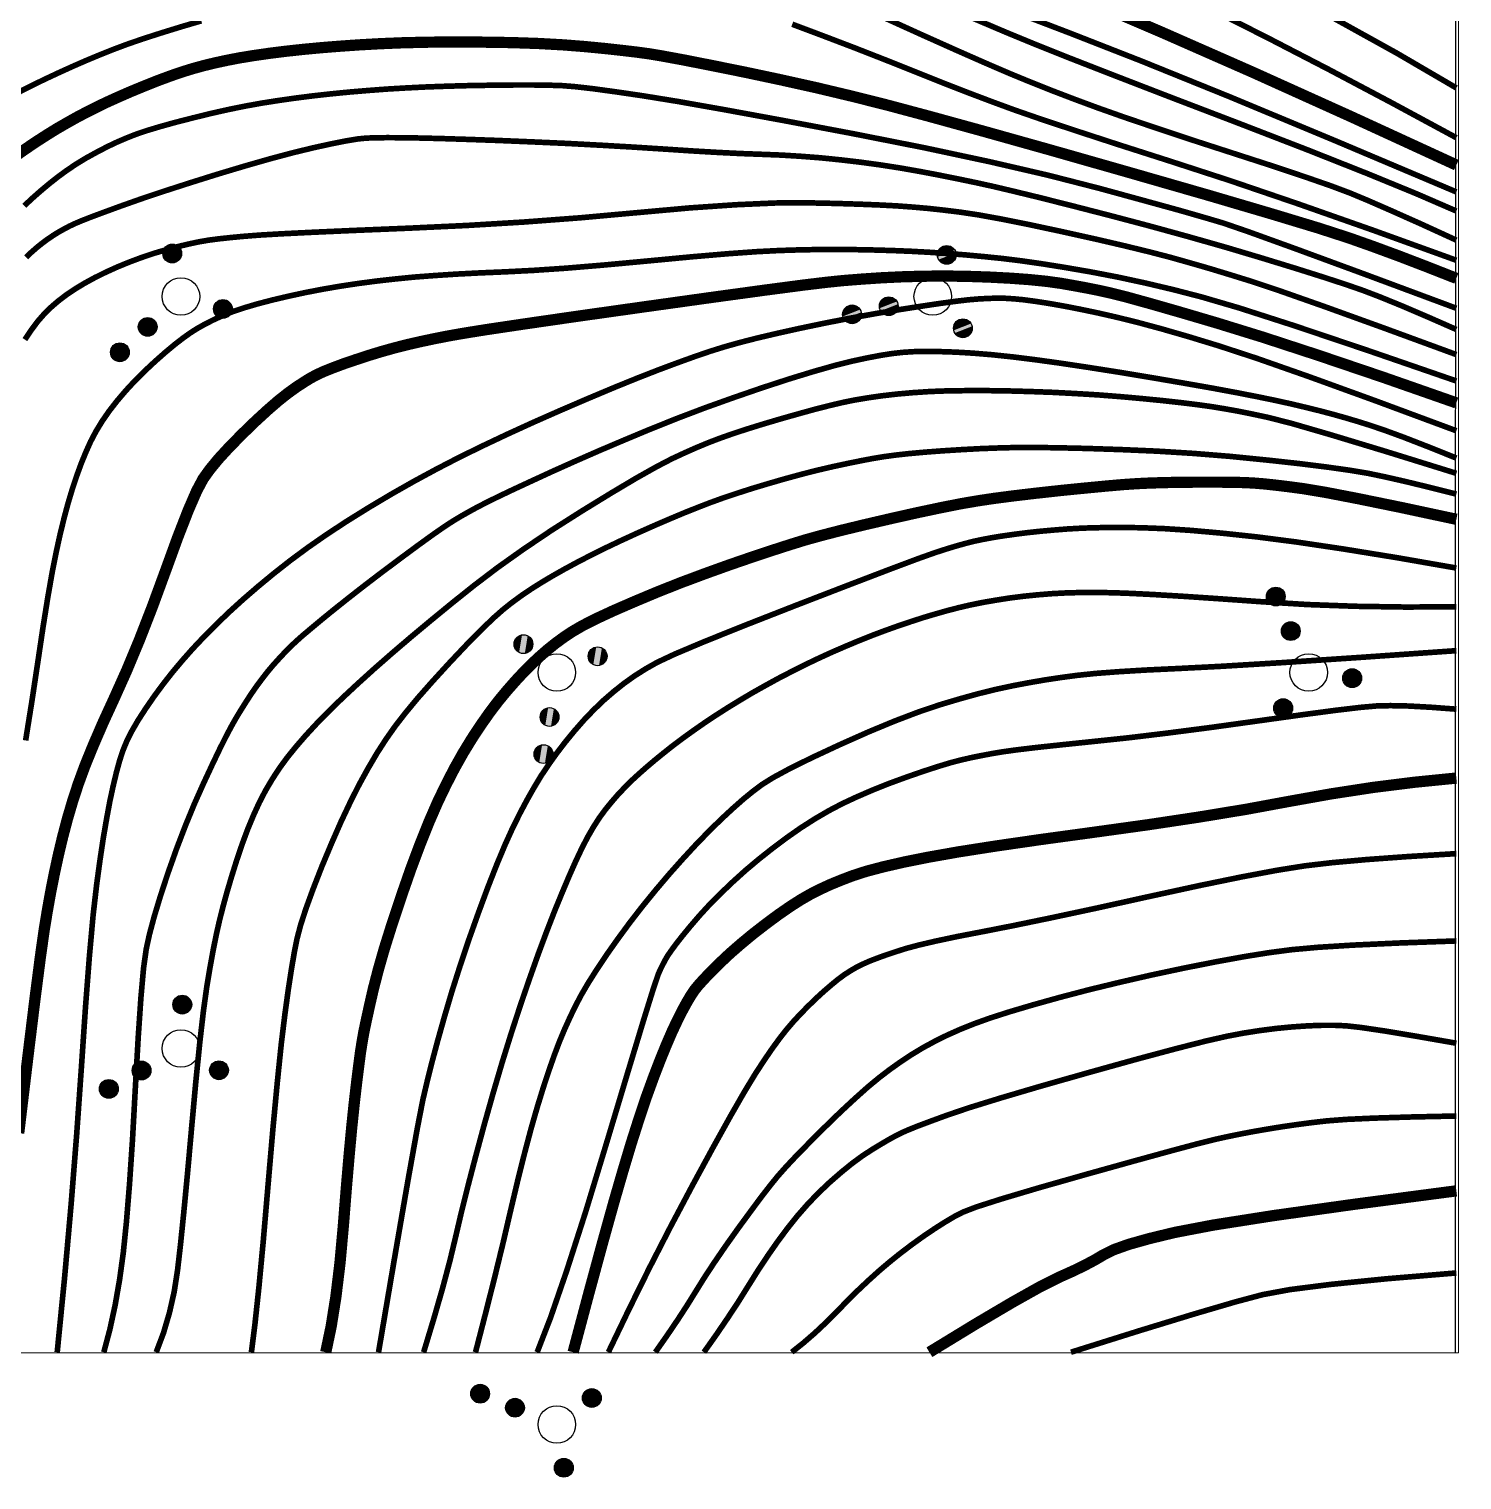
# Model space of a CAD drawing. Extents: x 396500 to 398250, y 1005980 to 1008200.
# Drawn here: x 398231.02 to 398250.08, y 1007798.3 to 1007817.6 of the extents above; entities that cross this region are included whole.
import ezdxf

# ---------------------------------------------------------------- set-up
doc = ezdxf.new("R2010")
doc.units = 0
doc.header["$LTSCALE"] = 0.5
doc.layers.get('0').update_dxf_attribs({"linetype": 'CONTINUOUS'})
doc.layers.add('ASSIST', color=7, linetype='CONTINUOUS', plot=False)
doc.layers.add('DGX', color=2, linetype='CONTINUOUS')
doc.layers.add('ZBTZ', color=3, linetype='CONTINUOUS')
doc.layers.add('绘图层', color=6, linetype='CONTINUOUS', lineweight=5)
doc.linetypes.add('1161', pattern='A,0,[149,AAA.SHX,S=0.15,R=0,X=0,Y=0],-1.6', length=1.6)

# ---------------------------------------------------------------- blocks, each defined once
blk = doc.blocks.new('*U110')
at = {"linetype": 'Continuous'}
for points in [[(-0.238, 2.277), (-0.202, 2.053), (-0.202, 2.347)], [(-0.202, 2.347), (-0.147, 1.998), (-0.147, 2.402)], [(-0.147, 1.998), (-0.202, 2.347), (-0.202, 2.053)], [(-0.147, 2.402), (-0.077, 1.962), (-0.077, 2.438)], [(-0.077, 1.962), (-0.147, 2.402), (-0.147, 1.998)], [(-0.077, 2.438), (0, 1.95), (0, 2.45)], [(0, 1.95), (-0.077, 2.438), (-0.077, 1.962)], [(0, 2.45), (0.077, 1.962), (0.077, 2.438)], [(0.077, 1.962), (0, 2.45), (0, 1.95)], [(0.077, 2.438), (0.147, 1.998), (0.147, 2.402)], [(0.147, 1.998), (0.077, 2.438), (0.077, 1.962)], [(0.147, 2.402), (0.202, 2.053), (0.202, 2.347)], [(0.202, 2.053), (0.147, 2.402), (0.147, 1.998)], [(0.202, 2.347), (0.238, 2.123), (0.238, 2.277)], [(0.238, 2.123), (0.202, 2.347), (0.202, 2.053)], [(-0.25, 2.2), (-0.238, 2.123), (-0.238, 2.277)], [(-0.202, 2.053), (-0.238, 2.277), (-0.238, 2.123)], [(0.25, 2.2), (0.238, 2.277), (0.238, 2.123)]]:
    blk.add_solid(points, dxfattribs=at)
blk = doc.blocks.new('*U109')
at = {"linetype": 'Continuous'}
for points in [[(-0.25, 1.2), (-0.238, 1.123), (-0.238, 1.277)], [(-0.238, 1.277), (-0.202, 1.053), (-0.202, 1.347)], [(-0.202, 1.053), (-0.238, 1.277), (-0.238, 1.123)], [(-0.202, 1.347), (-0.147, 0.998), (-0.147, 1.402)], [(-0.147, 0.998), (-0.202, 1.347), (-0.202, 1.053)], [(-0.147, 1.402), (-0.077, 0.962), (-0.077, 1.438)], [(-0.077, 0.962), (-0.147, 1.402), (-0.147, 0.998)], [(-0.077, 1.438), (0, 0.95), (0, 1.45)], [(0, 0.95), (-0.077, 1.438), (-0.077, 0.962)], [(0, 1.45), (0.077, 0.962), (0.077, 1.438)], [(0.077, 0.962), (0, 1.45), (0, 0.95)], [(0.077, 1.438), (0.147, 0.998), (0.147, 1.402)], [(0.147, 0.998), (0.077, 1.438), (0.077, 0.962)], [(0.147, 1.402), (0.202, 1.053), (0.202, 1.347)], [(0.202, 1.053), (0.147, 1.402), (0.147, 0.998)], [(0.202, 1.347), (0.238, 1.123), (0.238, 1.277)], [(0.238, 1.123), (0.202, 1.347), (0.202, 1.053)], [(0.25, 1.2), (0.238, 1.277), (0.238, 1.123)]]:
    blk.add_solid(points, dxfattribs=at)
blk = doc.blocks.new('*U108')
at = {"linetype": 'Continuous'}
for points in [[(-1.147, -0.398), (-1.077, -0.838), (-1.077, -0.362)], [(-1.077, -0.362), (-1, -0.85), (-1, -0.35)], [(-1, -0.85), (-1.077, -0.362), (-1.077, -0.838)], [(-1, -0.35), (-0.923, -0.838), (-0.923, -0.362)], [(-0.923, -0.838), (-1, -0.35), (-1, -0.85)], [(-0.923, -0.362), (-0.853, -0.802), (-0.853, -0.398)], [(-0.853, -0.802), (-0.923, -0.362), (-0.923, -0.838)], [(-1.25, -0.6), (-1.238, -0.677), (-1.238, -0.523)], [(-1.238, -0.523), (-1.202, -0.747), (-1.202, -0.453)], [(-1.202, -0.747), (-1.238, -0.523), (-1.238, -0.677)], [(-1.202, -0.453), (-1.147, -0.802), (-1.147, -0.398)], [(-1.147, -0.802), (-1.202, -0.453), (-1.202, -0.747)], [(-1.077, -0.838), (-1.147, -0.398), (-1.147, -0.802)], [(-0.853, -0.398), (-0.798, -0.747), (-0.798, -0.453)], [(-0.798, -0.747), (-0.853, -0.398), (-0.853, -0.802)], [(-0.798, -0.453), (-0.762, -0.677), (-0.762, -0.523)], [(-0.762, -0.677), (-0.798, -0.453), (-0.798, -0.747)], [(-0.75, -0.6), (-0.762, -0.523), (-0.762, -0.677)]]:
    blk.add_solid(points, dxfattribs=at)
blk = doc.blocks.new('*U107')
at = {"linetype": 'Continuous'}
for points in [[(0.853, -0.398), (0.923, -0.838), (0.923, -0.362)], [(0.923, -0.362), (1, -0.85), (1, -0.35)], [(1, -0.85), (0.923, -0.362), (0.923, -0.838)], [(1, -0.35), (1.077, -0.838), (1.077, -0.362)], [(1.077, -0.838), (1, -0.35), (1, -0.85)], [(1.077, -0.362), (1.147, -0.802), (1.147, -0.398)], [(1.147, -0.802), (1.077, -0.362), (1.077, -0.838)], [(0.75, -0.6), (0.762, -0.677), (0.762, -0.523)], [(0.762, -0.523), (0.798, -0.747), (0.798, -0.453)], [(0.798, -0.747), (0.762, -0.523), (0.762, -0.677)], [(0.798, -0.453), (0.853, -0.802), (0.853, -0.398)], [(0.853, -0.802), (0.798, -0.453), (0.798, -0.747)], [(0.923, -0.838), (0.853, -0.398), (0.853, -0.802)], [(1.147, -0.398), (1.202, -0.747), (1.202, -0.453)], [(1.202, -0.747), (1.147, -0.398), (1.147, -0.802)], [(1.202, -0.453), (1.238, -0.677), (1.238, -0.523)], [(1.238, -0.677), (1.202, -0.453), (1.202, -0.747)], [(1.25, -0.6), (1.238, -0.523), (1.238, -0.677)]]:
    blk.add_solid(points, dxfattribs=at)
blk = doc.blocks.new('gc160')
for centre, radius in [((0, 2.2), 0.25), ((0, 1.2), 0.25), ((0, 0), 0.5), ((-1, -0.6), 0.25), ((1, -0.6), 0.25)]:
    blk.add_circle(centre, radius)
at = {"linetype": 'Continuous'}
for name in ['*U110', '*U109', '*U108', '*U107']:
    blk.add_blockref(name, (0, 0), dxfattribs=at)

msp = doc.modelspace()

# ---------------------------------------------------------------- linework, layer by layer
at = {"layer": 'ASSIST', "linetype": '1161', "flags": 128}
msp.add_lwpolyline([(398250, 1007900.306), (398250, 1007900.306), (398249.986, 1007800)], dxfattribs=at)
at = {"layer": 'DGX', "color": 3, "linetype": 'Continuous', "lineweight": -2, "const_width": 0.15}
for points in [[(398250, 1007815.787), (398248.605, 1007816.428), (398247.295, 1007817.019), (398246.069, 1007817.558), (398244.927, 1007818.047)], [(398250, 1007814.28), (398249.598, 1007814.438), (398249.225, 1007814.581), (398248.883, 1007814.707), (398248.572, 1007814.817), (398248.168, 1007814.948), (398247.55, 1007815.135), (398246.718, 1007815.38), (398245.672, 1007815.681), (398244.606, 1007815.985), (398243.711, 1007816.236), (398242.988, 1007816.435), (398242.438, 1007816.582), (398241.97, 1007816.7), (398241.496, 1007816.813), (398241.016, 1007816.92), (398240.53, 1007817.023), (398240.084, 1007817.113), (398239.723, 1007817.184), (398239.447, 1007817.235), (398239.256, 1007817.267), (398239.092, 1007817.289), (398238.896, 1007817.312), (398238.669, 1007817.337), (398238.409, 1007817.362), (398238.117, 1007817.385), (398237.792, 1007817.403), (398237.434, 1007817.415), (398237.043, 1007817.421), (398236.652, 1007817.423), (398236.294, 1007817.42), (398235.97, 1007817.412), (398235.68, 1007817.4), (398235.41, 1007817.385), (398235.15, 1007817.367), (398234.898, 1007817.347), (398234.655, 1007817.324), (398234.424, 1007817.299), (398234.209, 1007817.272), (398234.008, 1007817.243), (398233.823, 1007817.213), (398233.651, 1007817.18), (398233.488, 1007817.145), (398233.336, 1007817.108), (398233.194, 1007817.069), (398233.051, 1007817.025), (398232.895, 1007816.971), (398232.725, 1007816.908), (398232.542, 1007816.835), (398232.36, 1007816.76), (398232.193, 1007816.687), (398232.041, 1007816.618), (398231.905, 1007816.552), (398231.776, 1007816.487), (398231.647, 1007816.419), (398231.519, 1007816.347), (398231.392, 1007816.274), (398231.259, 1007816.192), (398231.113, 1007816.098), (398230.956, 1007815.992), (398230.786, 1007815.873)], [(398250, 1007812.624), (398249.022, 1007812.966), (398248.165, 1007813.256), (398247.431, 1007813.496), (398246.819, 1007813.685), (398246.317, 1007813.833), (398245.915, 1007813.948), (398245.612, 1007814.032), (398245.409, 1007814.083), (398245.252, 1007814.118), (398245.089, 1007814.151), (398244.92, 1007814.182), (398244.745, 1007814.213), (398244.551, 1007814.24), (398244.325, 1007814.263), (398244.068, 1007814.282), (398243.779, 1007814.297), (398243.477, 1007814.307), (398243.183, 1007814.311), (398242.896, 1007814.308), (398242.616, 1007814.3), (398242.347, 1007814.287), (398242.093, 1007814.27), (398241.852, 1007814.251), (398241.626, 1007814.228), (398241.31, 1007814.19), (398240.801, 1007814.123), (398240.099, 1007814.027), (398239.204, 1007813.902), (398238.311, 1007813.776), (398237.613, 1007813.675), (398237.11, 1007813.6), (398236.803, 1007813.551), (398236.598, 1007813.515), (398236.404, 1007813.477), (398236.22, 1007813.438), (398236.046, 1007813.398), (398235.877, 1007813.355), (398235.705, 1007813.307), (398235.531, 1007813.254), (398235.354, 1007813.196), (398235.188, 1007813.139), (398235.047, 1007813.086), (398234.93, 1007813.039), (398234.838, 1007812.996), (398234.753, 1007812.95), (398234.661, 1007812.893), (398234.56, 1007812.826), (398234.452, 1007812.748), (398234.33, 1007812.651), (398234.189, 1007812.529), (398234.029, 1007812.382), (398233.851, 1007812.21), (398233.678, 1007812.034), (398233.533, 1007811.876), (398233.418, 1007811.736), (398233.331, 1007811.614), (398233.245, 1007811.453), (398233.133, 1007811.195), (398232.995, 1007810.841), (398232.831, 1007810.391), (398232.655, 1007809.912), (398232.483, 1007809.47), (398232.315, 1007809.067), (398232.151, 1007808.701), (398231.999, 1007808.37), (398231.869, 1007808.069), (398231.759, 1007807.799), (398231.671, 1007807.559), (398231.596, 1007807.33), (398231.527, 1007807.096), (398231.463, 1007806.854), (398231.404, 1007806.606), (398231.35, 1007806.356), (398231.301, 1007806.108), (398231.257, 1007805.86), (398231.217, 1007805.615), (398231.167, 1007805.262), (398231.094, 1007804.695), (398230.998, 1007803.912), (398230.878, 1007802.914)], [(398250, 1007811.076), (398249.271, 1007811.232), (398248.69, 1007811.351), (398248.255, 1007811.435), (398247.966, 1007811.483), (398247.764, 1007811.51), (398247.589, 1007811.531), (398247.439, 1007811.547), (398247.315, 1007811.557), (398247.186, 1007811.564), (398247.02, 1007811.568), (398246.818, 1007811.57), (398246.58, 1007811.57), (398246.336, 1007811.568), (398246.117, 1007811.564), (398245.923, 1007811.558), (398245.755, 1007811.55), (398245.574, 1007811.538), (398245.343, 1007811.518), (398245.061, 1007811.491), (398244.729, 1007811.458), (398244.393, 1007811.421), (398244.098, 1007811.386), (398243.845, 1007811.353), (398243.632, 1007811.321), (398243.416, 1007811.284), (398243.152, 1007811.232), (398242.839, 1007811.166), (398242.478, 1007811.085), (398242.117, 1007811.001), (398241.807, 1007810.926), (398241.548, 1007810.859), (398241.339, 1007810.801), (398241.138, 1007810.739), (398240.902, 1007810.663), (398240.631, 1007810.573), (398240.326, 1007810.468), (398240.006, 1007810.353), (398239.69, 1007810.235), (398239.379, 1007810.112), (398239.073, 1007809.984), (398238.792, 1007809.862), (398238.559, 1007809.754), (398238.374, 1007809.66), (398238.237, 1007809.58), (398238.125, 1007809.505), (398238.016, 1007809.425), (398237.91, 1007809.34), (398237.806, 1007809.249), (398237.701, 1007809.151), (398237.594, 1007809.043), (398237.484, 1007808.925), (398237.371, 1007808.796), (398237.255, 1007808.656), (398237.14, 1007808.504), (398237.023, 1007808.338), (398236.906, 1007808.16), (398236.789, 1007807.969), (398236.674, 1007807.764), (398236.561, 1007807.545), (398236.45, 1007807.314), (398236.338, 1007807.057), (398236.22, 1007806.763), (398236.096, 1007806.433), (398235.968, 1007806.066), (398235.846, 1007805.7), (398235.743, 1007805.372), (398235.66, 1007805.082), (398235.595, 1007804.831), (398235.545, 1007804.612), (398235.503, 1007804.421), (398235.469, 1007804.259), (398235.445, 1007804.124), (398235.423, 1007803.982), (398235.399, 1007803.798), (398235.371, 1007803.572), (398235.34, 1007803.304), (398235.307, 1007802.985), (398235.272, 1007802.608), (398235.235, 1007802.174), (398235.196, 1007801.681), (398235.151, 1007801.184), (398235.097, 1007800.738), (398235.034, 1007800.344), (398234.962, 1007800)], [(398242.991, 1007800), (398243.604, 1007800.374), (398244.097, 1007800.665), (398244.47, 1007800.874), (398244.723, 1007801), (398244.904, 1007801.081), (398245.062, 1007801.158), (398245.197, 1007801.23), (398245.308, 1007801.296), (398245.443, 1007801.363), (398245.645, 1007801.435), (398245.916, 1007801.511), (398246.255, 1007801.593), (398246.768, 1007801.691), (398247.564, 1007801.816), (398248.641, 1007801.967), (398250, 1007802.146)]]:
    msp.add_lwpolyline(points, dxfattribs=at)
at = {"layer": 'DGX', "linetype": 'Continuous', "const_width": 0.075}
for points in [[(398250, 1007814.788), (398249.526, 1007815.005), (398249.131, 1007815.181), (398248.815, 1007815.319), (398248.579, 1007815.417), (398248.334, 1007815.509), (398247.994, 1007815.627), (398247.558, 1007815.773), (398247.026, 1007815.945), (398246.479, 1007816.122), (398245.998, 1007816.282), (398245.582, 1007816.423), (398245.231, 1007816.547), (398244.918, 1007816.663), (398244.617, 1007816.778), (398244.326, 1007816.894), (398244.047, 1007817.009), (398243.736, 1007817.143), (398243.35, 1007817.313), (398242.89, 1007817.519), (398242.356, 1007817.761)], [(398250, 1007815.429), (398248.377, 1007816.115), (398246.981, 1007816.696), (398245.812, 1007817.169), (398244.871, 1007817.537), (398244.11, 1007817.828)], [(398250, 1007816.15), (398249.143, 1007816.613), (398248.318, 1007817.05), (398247.524, 1007817.461), (398246.762, 1007817.847)], [(398250, 1007815.175), (398249.474, 1007815.403), (398248.816, 1007815.673), (398248.024, 1007815.987), (398247.1, 1007816.344), (398246.19, 1007816.692), (398245.439, 1007816.982), (398244.849, 1007817.212), (398244.42, 1007817.383), (398244.024, 1007817.546), (398243.539, 1007817.752)], [(398248.368, 1007817.74), (398249.209, 1007817.274), (398250, 1007816.812)], [(398250, 1007813.882), (398248.784, 1007814.334), (398247.862, 1007814.673), (398247.234, 1007814.9), (398246.9, 1007815.015), (398246.656, 1007815.087), (398246.3, 1007815.189), (398245.831, 1007815.318), (398245.25, 1007815.477), (398244.566, 1007815.652), (398243.792, 1007815.831), (398242.926, 1007816.016), (398241.969, 1007816.205), (398241.042, 1007816.38), (398240.268, 1007816.522), (398239.646, 1007816.632), (398239.177, 1007816.708), (398238.815, 1007816.761), (398238.515, 1007816.802), (398238.277, 1007816.829), (398238.1, 1007816.843), (398237.933, 1007816.848), (398237.724, 1007816.851), (398237.473, 1007816.851), (398237.178, 1007816.848), (398236.871, 1007816.843), (398236.577, 1007816.835), (398236.298, 1007816.825), (398236.034, 1007816.812), (398235.778, 1007816.797), (398235.525, 1007816.778), (398235.275, 1007816.757), (398235.028, 1007816.733), (398234.786, 1007816.706), (398234.552, 1007816.676), (398234.327, 1007816.644), (398234.111, 1007816.61), (398233.894, 1007816.571), (398233.668, 1007816.525), (398233.432, 1007816.472), (398233.188, 1007816.412), (398232.954, 1007816.352), (398232.753, 1007816.296), (398232.583, 1007816.245), (398232.444, 1007816.198), (398232.319, 1007816.149), (398232.188, 1007816.093), (398232.053, 1007816.029), (398231.913, 1007815.956), (398231.773, 1007815.879), (398231.64, 1007815.798), (398231.514, 1007815.713), (398231.394, 1007815.625), (398231.279, 1007815.534), (398231.167, 1007815.44), (398231.058, 1007815.344), (398230.952, 1007815.245)], [(398230.976, 1007814.56), (398231.047, 1007814.627), (398231.12, 1007814.691), (398231.194, 1007814.75), (398231.267, 1007814.804), (398231.34, 1007814.853), (398231.413, 1007814.898), (398231.485, 1007814.938), (398231.555, 1007814.975), (398231.625, 1007815.008), (398231.717, 1007815.047), (398231.853, 1007815.1), (398232.033, 1007815.167), (398232.258, 1007815.249), (398232.522, 1007815.342), (398232.821, 1007815.442), (398233.153, 1007815.549), (398233.52, 1007815.664), (398233.887, 1007815.774), (398234.223, 1007815.87), (398234.527, 1007815.951), (398234.8, 1007816.017), (398235.037, 1007816.069), (398235.233, 1007816.108), (398235.39, 1007816.134), (398235.506, 1007816.145), (398235.622, 1007816.149), (398235.779, 1007816.151), (398235.976, 1007816.15), (398236.213, 1007816.146), (398236.499, 1007816.139), (398236.842, 1007816.128), (398237.242, 1007816.114), (398237.698, 1007816.095), (398238.172, 1007816.074), (398238.624, 1007816.05), (398239.055, 1007816.025), (398239.463, 1007815.999), (398239.843, 1007815.974), (398240.186, 1007815.954), (398240.494, 1007815.939), (398240.766, 1007815.929), (398241.022, 1007815.919), (398241.28, 1007815.903), (398241.541, 1007815.883), (398241.806, 1007815.856), (398242.071, 1007815.825), (398242.335, 1007815.789), (398242.599, 1007815.748), (398242.861, 1007815.702), (398243.12, 1007815.653), (398243.369, 1007815.603), (398243.609, 1007815.553), (398243.841, 1007815.502), (398244.107, 1007815.439), (398244.453, 1007815.355), (398244.877, 1007815.248), (398245.379, 1007815.119), (398245.913, 1007814.978), (398246.43, 1007814.836), (398246.93, 1007814.694), (398247.413, 1007814.55), (398247.854, 1007814.415), (398248.225, 1007814.298), (398248.528, 1007814.199), (398248.762, 1007814.118), (398248.989, 1007814.031), (398249.271, 1007813.916), (398249.608, 1007813.772), (398250, 1007813.6)], [(398250, 1007813.266), (398249.021, 1007813.625), (398248.24, 1007813.907), (398247.657, 1007814.112), (398247.271, 1007814.241), (398246.99, 1007814.328), (398246.717, 1007814.411), (398246.453, 1007814.487), (398246.198, 1007814.559), (398245.921, 1007814.631), (398245.589, 1007814.712), (398245.202, 1007814.802), (398244.761, 1007814.9), (398244.325, 1007814.993), (398243.952, 1007815.068), (398243.642, 1007815.124), (398243.396, 1007815.161), (398243.184, 1007815.187), (398242.974, 1007815.21), (398242.768, 1007815.228), (398242.564, 1007815.243), (398242.338, 1007815.255), (398242.065, 1007815.266), (398241.746, 1007815.276), (398241.379, 1007815.284), (398240.944, 1007815.282), (398240.421, 1007815.259), (398239.808, 1007815.217), (398239.107, 1007815.154), (398238.357, 1007815.086), (398237.6, 1007815.029), (398236.836, 1007814.983), (398236.065, 1007814.947), (398235.36, 1007814.918), (398234.795, 1007814.893), (398234.368, 1007814.872), (398234.08, 1007814.855), (398233.874, 1007814.839), (398233.693, 1007814.822), (398233.537, 1007814.805), (398233.406, 1007814.788), (398233.282, 1007814.767), (398233.146, 1007814.738), (398232.998, 1007814.703), (398232.839, 1007814.66), (398232.675, 1007814.612), (398232.512, 1007814.557), (398232.351, 1007814.497), (398232.19, 1007814.431), (398232.035, 1007814.361), (398231.89, 1007814.289), (398231.754, 1007814.215), (398231.628, 1007814.139), (398231.511, 1007814.06), (398231.403, 1007813.978), (398231.305, 1007813.893), (398231.216, 1007813.805), (398231.131, 1007813.708), (398231.046, 1007813.594), (398230.96, 1007813.465)], [(398250, 1007812.915), (398248.805, 1007813.327), (398247.842, 1007813.651), (398247.112, 1007813.886), (398246.613, 1007814.032), (398246.234, 1007814.13), (398245.862, 1007814.218), (398245.495, 1007814.297), (398245.135, 1007814.366), (398244.793, 1007814.425), (398244.48, 1007814.475), (398244.198, 1007814.515), (398243.945, 1007814.546), (398243.707, 1007814.57), (398243.468, 1007814.592), (398243.227, 1007814.611), (398242.984, 1007814.627), (398242.74, 1007814.64), (398242.495, 1007814.65), (398242.248, 1007814.657), (398241.999, 1007814.662), (398241.749, 1007814.664), (398241.498, 1007814.663), (398241.247, 1007814.658), (398240.994, 1007814.65), (398240.696, 1007814.635), (398240.306, 1007814.607), (398239.826, 1007814.566), (398239.255, 1007814.512), (398238.672, 1007814.458), (398238.159, 1007814.415), (398237.713, 1007814.385), (398237.336, 1007814.366), (398237.005, 1007814.352), (398236.695, 1007814.336), (398236.407, 1007814.317), (398236.141, 1007814.297), (398235.888, 1007814.272), (398235.64, 1007814.244), (398235.396, 1007814.212), (398235.157, 1007814.176), (398234.924, 1007814.136), (398234.696, 1007814.092), (398234.473, 1007814.044), (398234.256, 1007813.993), (398234.053, 1007813.94), (398233.873, 1007813.887), (398233.716, 1007813.834), (398233.581, 1007813.78), (398233.462, 1007813.725), (398233.352, 1007813.669), (398233.249, 1007813.611), (398233.155, 1007813.551), (398233.059, 1007813.482), (398232.949, 1007813.397), (398232.827, 1007813.295), (398232.692, 1007813.176), (398232.555, 1007813.048), (398232.424, 1007812.918), (398232.302, 1007812.786), (398232.187, 1007812.651), (398232.081, 1007812.515), (398231.987, 1007812.379), (398231.905, 1007812.244), (398231.834, 1007812.109), (398231.771, 1007811.968), (398231.709, 1007811.817), (398231.65, 1007811.655), (398231.592, 1007811.481), (398231.536, 1007811.295), (398231.482, 1007811.094), (398231.429, 1007810.878), (398231.378, 1007810.646), (398231.324, 1007810.375), (398231.265, 1007810.039), (398231.201, 1007809.639), (398231.132, 1007809.176), (398231.055, 1007808.667), (398230.97, 1007808.135)], [(398250, 1007812.253), (398248.927, 1007812.651), (398248.042, 1007812.972), (398247.344, 1007813.217), (398246.834, 1007813.384), (398246.437, 1007813.505), (398246.08, 1007813.608), (398245.761, 1007813.694), (398245.482, 1007813.763), (398245.232, 1007813.82), (398244.998, 1007813.869), (398244.782, 1007813.911), (398244.583, 1007813.946), (398244.403, 1007813.974), (398244.245, 1007813.995), (398244.109, 1007814.008), (398243.995, 1007814.015), (398243.888, 1007814.016), (398243.772, 1007814.013), (398243.647, 1007814.006), (398243.513, 1007813.995), (398243.351, 1007813.976), (398243.143, 1007813.948), (398242.887, 1007813.91), (398242.585, 1007813.863), (398242.258, 1007813.808), (398241.931, 1007813.749), (398241.602, 1007813.685), (398241.272, 1007813.616), (398240.961, 1007813.547), (398240.689, 1007813.483), (398240.456, 1007813.423), (398240.261, 1007813.368), (398240.075, 1007813.31), (398239.867, 1007813.239), (398239.637, 1007813.156), (398239.385, 1007813.062), (398239.106, 1007812.953), (398238.798, 1007812.828), (398238.46, 1007812.686), (398238.092, 1007812.528), (398237.72, 1007812.364), (398237.37, 1007812.204), (398237.042, 1007812.049), (398236.736, 1007811.899), (398236.44, 1007811.746), (398236.142, 1007811.585), (398235.842, 1007811.415), (398235.541, 1007811.236), (398235.248, 1007811.054), (398234.975, 1007810.875), (398234.722, 1007810.699), (398234.488, 1007810.526), (398234.269, 1007810.354), (398234.062, 1007810.183), (398233.864, 1007810.012), (398233.678, 1007809.843), (398233.503, 1007809.675), (398233.341, 1007809.512), (398233.19, 1007809.352), (398233.052, 1007809.196), (398232.923, 1007809.042), (398232.799, 1007808.884), (398232.68, 1007808.723), (398232.567, 1007808.559), (398232.464, 1007808.4), (398232.379, 1007808.253), (398232.312, 1007808.118), (398232.262, 1007807.995), (398232.22, 1007807.866), (398232.178, 1007807.712), (398232.135, 1007807.533), (398232.091, 1007807.33), (398232.048, 1007807.099), (398232.003, 1007806.837), (398231.959, 1007806.544), (398231.915, 1007806.221), (398231.868, 1007805.815), (398231.819, 1007805.274), (398231.767, 1007804.599), (398231.712, 1007803.789), (398231.649, 1007802.895), (398231.575, 1007801.965), (398231.489, 1007801), (398231.39, 1007800)], [(398250, 1007811.89), (398249.623, 1007812.041), (398249.307, 1007812.164), (398249.051, 1007812.258), (398248.856, 1007812.324), (398248.691, 1007812.376), (398248.522, 1007812.426), (398248.351, 1007812.474), (398248.177, 1007812.52), (398247.994, 1007812.565), (398247.796, 1007812.612), (398247.582, 1007812.659), (398247.353, 1007812.706), (398247.088, 1007812.758), (398246.765, 1007812.818), (398246.384, 1007812.885), (398245.946, 1007812.96), (398245.499, 1007813.034), (398245.092, 1007813.098), (398244.725, 1007813.153), (398244.399, 1007813.198), (398244.102, 1007813.235), (398243.827, 1007813.264), (398243.573, 1007813.285), (398243.34, 1007813.299), (398243.129, 1007813.306), (398242.942, 1007813.308), (398242.779, 1007813.305), (398242.639, 1007813.296), (398242.502, 1007813.281), (398242.343, 1007813.256), (398242.164, 1007813.222), (398241.964, 1007813.179), (398241.731, 1007813.121), (398241.453, 1007813.042), (398241.129, 1007812.943), (398240.761, 1007812.823), (398240.375, 1007812.69), (398239.998, 1007812.555), (398239.632, 1007812.416), (398239.275, 1007812.273), (398238.93, 1007812.129), (398238.596, 1007811.987), (398238.274, 1007811.846), (398237.964, 1007811.707), (398237.682, 1007811.577), (398237.445, 1007811.467), (398237.252, 1007811.375), (398237.104, 1007811.302), (398236.981, 1007811.239), (398236.866, 1007811.176), (398236.758, 1007811.115), (398236.658, 1007811.055), (398236.541, 1007810.979), (398236.383, 1007810.869), (398236.185, 1007810.726), (398235.947, 1007810.55), (398235.697, 1007810.363), (398235.468, 1007810.188), (398235.258, 1007810.024), (398235.067, 1007809.872), (398234.899, 1007809.735), (398234.759, 1007809.618), (398234.645, 1007809.522), (398234.559, 1007809.445), (398234.486, 1007809.375), (398234.413, 1007809.301), (398234.339, 1007809.222), (398234.264, 1007809.139), (398234.189, 1007809.05), (398234.115, 1007808.955), (398234.04, 1007808.854), (398233.966, 1007808.747), (398233.895, 1007808.637), (398233.827, 1007808.529), (398233.763, 1007808.423), (398233.704, 1007808.318), (398233.638, 1007808.193), (398233.554, 1007808.026), (398233.454, 1007807.817), (398233.337, 1007807.566), (398233.213, 1007807.288), (398233.093, 1007806.996), (398232.976, 1007806.69), (398232.863, 1007806.371), (398232.762, 1007806.063), (398232.68, 1007805.792), (398232.617, 1007805.557), (398232.574, 1007805.36), (398232.539, 1007805.111), (398232.504, 1007804.722), (398232.468, 1007804.194), (398232.43, 1007803.526), (398232.392, 1007802.835), (398232.352, 1007802.238), (398232.311, 1007801.734), (398232.269, 1007801.323), (398232.22, 1007800.966), (398232.161, 1007800.627), (398232.091, 1007800.305), (398232.01, 1007800)], [(398250, 1007811.687), (398249.069, 1007811.976), (398248.342, 1007812.196), (398247.819, 1007812.348), (398247.499, 1007812.43), (398247.288, 1007812.475), (398247.09, 1007812.515), (398246.904, 1007812.548), (398246.731, 1007812.576), (398246.55, 1007812.601), (398246.338, 1007812.627), (398246.095, 1007812.654), (398245.823, 1007812.681), (398245.532, 1007812.707), (398245.237, 1007812.73), (398244.937, 1007812.748), (398244.632, 1007812.764), (398244.33, 1007812.775), (398244.04, 1007812.783), (398243.762, 1007812.787), (398243.495, 1007812.787), (398243.24, 1007812.784), (398243, 1007812.775), (398242.772, 1007812.76), (398242.558, 1007812.741), (398242.358, 1007812.718), (398242.171, 1007812.691), (398241.997, 1007812.662), (398241.836, 1007812.629), (398241.67, 1007812.59), (398241.477, 1007812.541), (398241.259, 1007812.481), (398241.015, 1007812.412), (398240.772, 1007812.34), (398240.556, 1007812.273), (398240.367, 1007812.211), (398240.206, 1007812.154), (398240.056, 1007812.097), (398239.899, 1007812.032), (398239.736, 1007811.96), (398239.566, 1007811.881), (398239.362, 1007811.775), (398239.095, 1007811.625), (398238.765, 1007811.429), (398238.372, 1007811.188), (398237.964, 1007810.929), (398237.59, 1007810.677), (398237.248, 1007810.434), (398236.94, 1007810.2), (398236.653, 1007809.971), (398236.376, 1007809.744), (398236.108, 1007809.521), (398235.85, 1007809.301), (398235.607, 1007809.088), (398235.386, 1007808.888), (398235.185, 1007808.701), (398235.005, 1007808.526), (398234.843, 1007808.361), (398234.697, 1007808.203), (398234.567, 1007808.053), (398234.451, 1007807.91), (398234.347, 1007807.768), (398234.251, 1007807.621), (398234.161, 1007807.469), (398234.079, 1007807.311), (398234.002, 1007807.143), (398233.925, 1007806.958), (398233.85, 1007806.756), (398233.776, 1007806.537), (398233.707, 1007806.317), (398233.646, 1007806.11), (398233.593, 1007805.917), (398233.548, 1007805.738), (398233.506, 1007805.553), (398233.464, 1007805.344), (398233.422, 1007805.112), (398233.379, 1007804.855), (398233.335, 1007804.538), (398233.287, 1007804.123), (398233.235, 1007803.61), (398233.179, 1007802.999), (398233.124, 1007802.385), (398233.074, 1007801.863), (398233.03, 1007801.432), (398232.991, 1007801.092), (398232.946, 1007800.803), (398232.883, 1007800.525), (398232.804, 1007800.257), (398232.707, 1007800)], [(398250, 1007811.411), (398249.634, 1007811.503), (398249.316, 1007811.58), (398249.047, 1007811.641), (398248.827, 1007811.687), (398248.595, 1007811.726), (398248.291, 1007811.769), (398247.916, 1007811.816), (398247.469, 1007811.865), (398246.987, 1007811.913), (398246.504, 1007811.952), (398246.02, 1007811.982), (398245.536, 1007812.003), (398245.084, 1007812.018), (398244.698, 1007812.027), (398244.376, 1007812.031), (398244.12, 1007812.03), (398243.893, 1007812.024), (398243.657, 1007812.015), (398243.414, 1007812.002), (398243.162, 1007811.986), (398242.922, 1007811.968), (398242.713, 1007811.949), (398242.535, 1007811.929), (398242.388, 1007811.909), (398242.247, 1007811.886), (398242.088, 1007811.856), (398241.911, 1007811.82), (398241.715, 1007811.778), (398241.508, 1007811.73), (398241.295, 1007811.676), (398241.075, 1007811.616), (398240.85, 1007811.551), (398240.63, 1007811.485), (398240.428, 1007811.42), (398240.243, 1007811.358), (398240.077, 1007811.298), (398239.911, 1007811.234), (398239.728, 1007811.161), (398239.528, 1007811.077), (398239.312, 1007810.984), (398239.092, 1007810.886), (398238.881, 1007810.789), (398238.679, 1007810.693), (398238.486, 1007810.597), (398238.304, 1007810.503), (398238.134, 1007810.411), (398237.975, 1007810.321), (398237.829, 1007810.234), (398237.691, 1007810.147), (398237.56, 1007810.058), (398237.436, 1007809.967), (398237.319, 1007809.874), (398237.19, 1007809.76), (398237.028, 1007809.604), (398236.835, 1007809.408), (398236.61, 1007809.17), (398236.384, 1007808.923), (398236.187, 1007808.7), (398236.021, 1007808.5), (398235.884, 1007808.323), (398235.763, 1007808.151), (398235.643, 1007807.965), (398235.525, 1007807.764), (398235.407, 1007807.55), (398235.289, 1007807.316), (398235.166, 1007807.056), (398235.041, 1007806.771), (398234.911, 1007806.461), (398234.793, 1007806.158), (398234.698, 1007805.897), (398234.627, 1007805.678), (398234.58, 1007805.499), (398234.544, 1007805.318), (398234.505, 1007805.091), (398234.463, 1007804.817), (398234.419, 1007804.497), (398234.37, 1007804.097), (398234.317, 1007803.583), (398234.258, 1007802.957), (398234.194, 1007802.216), (398234.131, 1007801.48), (398234.073, 1007800.866), (398234.02, 1007800.372), (398233.973, 1007800)], [(398250, 1007810.428), (398249.201, 1007810.567), (398248.492, 1007810.682), (398247.873, 1007810.774), (398247.345, 1007810.842), (398246.886, 1007810.891), (398246.475, 1007810.928), (398246.113, 1007810.952), (398245.799, 1007810.964), (398245.522, 1007810.967), (398245.269, 1007810.965), (398245.04, 1007810.959), (398244.836, 1007810.948), (398244.648, 1007810.933), (398244.467, 1007810.917), (398244.293, 1007810.898), (398244.126, 1007810.877), (398243.969, 1007810.855), (398243.827, 1007810.832), (398243.699, 1007810.808), (398243.584, 1007810.784), (398243.471, 1007810.755), (398243.348, 1007810.721), (398243.213, 1007810.68), (398243.068, 1007810.633), (398242.84, 1007810.552), (398242.456, 1007810.408), (398241.917, 1007810.202), (398241.222, 1007809.934), (398240.527, 1007809.662), (398239.987, 1007809.445), (398239.601, 1007809.282), (398239.369, 1007809.173), (398239.217, 1007809.087), (398239.07, 1007808.994), (398238.927, 1007808.892), (398238.79, 1007808.783), (398238.655, 1007808.666), (398238.523, 1007808.539), (398238.394, 1007808.404), (398238.267, 1007808.259), (398238.145, 1007808.11), (398238.031, 1007807.961), (398237.925, 1007807.812), (398237.826, 1007807.664), (398237.732, 1007807.508), (398237.637, 1007807.34), (398237.541, 1007807.159), (398237.445, 1007806.965), (398237.345, 1007806.744), (398237.236, 1007806.483), (398237.118, 1007806.182), (398236.992, 1007805.842), (398236.865, 1007805.485), (398236.748, 1007805.136), (398236.639, 1007804.794), (398236.54, 1007804.459), (398236.451, 1007804.143), (398236.374, 1007803.854), (398236.309, 1007803.593), (398236.254, 1007803.359), (398236.181, 1007802.984), (398236.058, 1007802.299), (398235.886, 1007801.305), (398235.664, 1007800)], [(398250, 1007809.912), (398249.322, 1007809.909), (398248.664, 1007809.919), (398248.025, 1007809.942), (398247.405, 1007809.98), (398246.84, 1007810.02), (398246.364, 1007810.052), (398245.979, 1007810.075), (398245.683, 1007810.09), (398245.439, 1007810.099), (398245.213, 1007810.103), (398245.002, 1007810.102), (398244.808, 1007810.097), (398244.621, 1007810.087), (398244.434, 1007810.072), (398244.246, 1007810.053), (398244.057, 1007810.029), (398243.873, 1007810), (398243.699, 1007809.97), (398243.536, 1007809.937), (398243.382, 1007809.901), (398243.231, 1007809.862), (398243.075, 1007809.818), (398242.913, 1007809.77), (398242.747, 1007809.716), (398242.577, 1007809.659), (398242.404, 1007809.597), (398242.228, 1007809.531), (398242.05, 1007809.46), (398241.871, 1007809.385), (398241.691, 1007809.307), (398241.512, 1007809.225), (398241.332, 1007809.139), (398241.154, 1007809.049), (398240.978, 1007808.958), (398240.805, 1007808.863), (398240.634, 1007808.767), (398240.468, 1007808.668), (398240.306, 1007808.569), (398240.15, 1007808.469), (398239.998, 1007808.368), (398239.853, 1007808.267), (398239.714, 1007808.167), (398239.582, 1007808.068), (398239.457, 1007807.969), (398239.339, 1007807.873), (398239.229, 1007807.78), (398239.127, 1007807.69), (398239.032, 1007807.603), (398238.943, 1007807.514), (398238.854, 1007807.421), (398238.768, 1007807.322), (398238.683, 1007807.218), (398238.6, 1007807.105), (398238.52, 1007806.98), (398238.441, 1007806.843), (398238.365, 1007806.694), (398238.286, 1007806.527), (398238.2, 1007806.333), (398238.107, 1007806.113), (398238.006, 1007805.867), (398237.9, 1007805.594), (398237.789, 1007805.296), (398237.674, 1007804.972), (398237.554, 1007804.623), (398237.432, 1007804.25), (398237.31, 1007803.859), (398237.189, 1007803.448), (398237.068, 1007803.019), (398236.954, 1007802.596), (398236.853, 1007802.209), (398236.765, 1007801.857), (398236.691, 1007801.54), (398236.614, 1007801.219), (398236.517, 1007800.855), (398236.4, 1007800.449), (398236.264, 1007800)], [(398250, 1007801.054), (398249.075, 1007800.977), (398248.338, 1007800.903), (398247.788, 1007800.833), (398247.425, 1007800.766), (398247.064, 1007800.67), (398246.518, 1007800.51), (398245.788, 1007800.287), (398244.874, 1007800)]]:
    msp.add_lwpolyline(points, dxfattribs=at)
at = {"layer": 'DGX', "linetype": 'Continuous', "const_width": 0.075, "flags": 128}
for points in [[(398233.307, 1007817.704), (398233.042, 1007817.626), (398232.776, 1007817.544), (398232.536, 1007817.467), (398232.324, 1007817.394), (398232.139, 1007817.325), (398231.964, 1007817.255), (398231.783, 1007817.18), (398231.595, 1007817.098), (398231.401, 1007817.01), (398231.205, 1007816.918), (398231.013, 1007816.824), (398230.825, 1007816.727)], [(398250, 1007814.52), (398248.895, 1007814.919), (398247.891, 1007815.272), (398246.987, 1007815.58), (398246.184, 1007815.841), (398245.49, 1007816.063), (398244.914, 1007816.251), (398244.457, 1007816.403), (398244.117, 1007816.521), (398243.823, 1007816.629), (398243.503, 1007816.75), (398243.156, 1007816.885), (398242.784, 1007817.034), (398242.393, 1007817.19), (398241.994, 1007817.346), (398241.585, 1007817.502), (398241.167, 1007817.659)], [(398250, 1007809.329), (398248.715, 1007809.239), (398247.667, 1007809.169), (398246.858, 1007809.12), (398246.286, 1007809.091), (398245.864, 1007809.071), (398245.502, 1007809.049), (398245.2, 1007809.026), (398244.959, 1007809.001), (398244.748, 1007808.973), (398244.535, 1007808.941), (398244.32, 1007808.904), (398244.103, 1007808.863), (398243.879, 1007808.815), (398243.643, 1007808.757), (398243.394, 1007808.688), (398243.132, 1007808.61), (398242.847, 1007808.514), (398242.529, 1007808.393), (398242.179, 1007808.248), (398241.795, 1007808.077), (398241.43, 1007807.907), (398241.136, 1007807.762), (398240.914, 1007807.642), (398240.763, 1007807.548), (398240.642, 1007807.457), (398240.511, 1007807.35), (398240.37, 1007807.225), (398240.218, 1007807.084), (398240.057, 1007806.926), (398239.89, 1007806.754), (398239.716, 1007806.566), (398239.535, 1007806.363), (398239.354, 1007806.15), (398239.178, 1007805.934), (398239.008, 1007805.715), (398238.844, 1007805.492), (398238.693, 1007805.278), (398238.563, 1007805.083), (398238.453, 1007804.909), (398238.363, 1007804.755), (398238.285, 1007804.608), (398238.211, 1007804.454), (398238.139, 1007804.295), (398238.07, 1007804.13), (398238.002, 1007803.95), (398237.93, 1007803.745), (398237.854, 1007803.515), (398237.776, 1007803.262), (398237.694, 1007802.977), (398237.608, 1007802.653), (398237.517, 1007802.29), (398237.422, 1007801.89), (398237.321, 1007801.456), (398237.209, 1007800.997), (398237.086, 1007800.511), (398236.954, 1007800)], [(398250, 1007808.551), (398249.653, 1007808.577), (398249.361, 1007808.593), (398249.124, 1007808.598), (398248.942, 1007808.594), (398248.726, 1007808.575), (398248.388, 1007808.535), (398247.929, 1007808.474), (398247.347, 1007808.393), (398246.728, 1007808.307), (398246.157, 1007808.233), (398245.634, 1007808.17), (398245.159, 1007808.12), (398244.746, 1007808.077), (398244.41, 1007808.041), (398244.152, 1007808.01), (398243.972, 1007807.985), (398243.832, 1007807.962), (398243.694, 1007807.936), (398243.559, 1007807.909), (398243.427, 1007807.879), (398243.282, 1007807.842), (398243.11, 1007807.79), (398242.91, 1007807.725), (398242.682, 1007807.646), (398242.447, 1007807.56), (398242.228, 1007807.472), (398242.024, 1007807.384), (398241.835, 1007807.296), (398241.652, 1007807.2), (398241.467, 1007807.092), (398241.278, 1007806.971), (398241.088, 1007806.838), (398240.899, 1007806.696), (398240.716, 1007806.551), (398240.54, 1007806.403), (398240.371, 1007806.25), (398240.212, 1007806.098), (398240.065, 1007805.95), (398239.932, 1007805.805), (398239.811, 1007805.664), (398239.706, 1007805.536), (398239.622, 1007805.429), (398239.558, 1007805.342), (398239.513, 1007805.277), (398239.479, 1007805.22), (398239.447, 1007805.159), (398239.415, 1007805.095), (398239.385, 1007805.027), (398239.32, 1007804.836), (398239.186, 1007804.405), (398238.983, 1007803.734), (398238.709, 1007802.822), (398238.42, 1007801.871), (398238.167, 1007801.084), (398237.952, 1007800.46), (398237.774, 1007800)], [(398238.721, 1007800), (398238.992, 1007800.564), (398239.268, 1007801.123), (398239.552, 1007801.676), (398239.842, 1007802.223), (398240.114, 1007802.724), (398240.343, 1007803.136), (398240.529, 1007803.46), (398240.672, 1007803.696), (398240.79, 1007803.877), (398240.898, 1007804.035), (398240.998, 1007804.172), (398241.088, 1007804.287), (398241.177, 1007804.391), (398241.273, 1007804.495), (398241.375, 1007804.599), (398241.482, 1007804.703), (398241.589, 1007804.801), (398241.687, 1007804.885), (398241.776, 1007804.958), (398241.856, 1007805.017), (398241.935, 1007805.069), (398242.018, 1007805.117), (398242.106, 1007805.161), (398242.198, 1007805.202), (398242.3, 1007805.241), (398242.413, 1007805.282), (398242.539, 1007805.324), (398242.677, 1007805.368), (398242.849, 1007805.414), (398243.076, 1007805.467), (398243.359, 1007805.527), (398243.697, 1007805.592), (398244.109, 1007805.673), (398244.613, 1007805.777), (398245.208, 1007805.904), (398245.896, 1007806.056), (398246.577, 1007806.204), (398247.152, 1007806.322), (398247.622, 1007806.41), (398247.987, 1007806.468), (398248.347, 1007806.51), (398248.803, 1007806.551), (398249.354, 1007806.591), (398250, 1007806.63)], [(398239.346, 1007800), (398239.505, 1007800.227), (398239.648, 1007800.438), (398239.774, 1007800.632), (398239.884, 1007800.809), (398239.996, 1007800.989), (398240.126, 1007801.187), (398240.276, 1007801.406), (398240.445, 1007801.644), (398240.613, 1007801.873), (398240.757, 1007802.067), (398240.879, 1007802.224), (398240.978, 1007802.346), (398241.083, 1007802.464), (398241.22, 1007802.61), (398241.391, 1007802.784), (398241.595, 1007802.988), (398241.805, 1007803.192), (398241.997, 1007803.37), (398242.168, 1007803.523), (398242.32, 1007803.649), (398242.464, 1007803.759), (398242.609, 1007803.862), (398242.756, 1007803.959), (398242.905, 1007804.049), (398243.06, 1007804.133), (398243.225, 1007804.215), (398243.4, 1007804.293), (398243.584, 1007804.367), (398243.799, 1007804.444), (398244.061, 1007804.528), (398244.372, 1007804.62), (398244.731, 1007804.72), (398245.121, 1007804.822), (398245.526, 1007804.92), (398245.945, 1007805.016), (398246.378, 1007805.108), (398246.798, 1007805.191), (398247.176, 1007805.26), (398247.514, 1007805.314), (398247.811, 1007805.353), (398248.154, 1007805.384), (398248.634, 1007805.414), (398249.249, 1007805.442), (398250, 1007805.469)], [(398239.992, 1007800), (398240.154, 1007800.229), (398240.306, 1007800.452), (398240.449, 1007800.669), (398240.581, 1007800.88), (398240.709, 1007801.084), (398240.838, 1007801.279), (398240.968, 1007801.465), (398241.1, 1007801.643), (398241.235, 1007801.812), (398241.375, 1007801.972), (398241.521, 1007802.123), (398241.672, 1007802.266), (398241.822, 1007802.396), (398241.965, 1007802.512), (398242.1, 1007802.611), (398242.229, 1007802.695), (398242.346, 1007802.766), (398242.45, 1007802.827), (398242.541, 1007802.877), (398242.618, 1007802.916), (398242.709, 1007802.956), (398242.841, 1007803.009), (398243.014, 1007803.074), (398243.227, 1007803.152), (398243.519, 1007803.251), (398243.93, 1007803.378), (398244.459, 1007803.534), (398245.106, 1007803.718), (398245.75, 1007803.897), (398246.273, 1007804.037), (398246.673, 1007804.139), (398246.951, 1007804.202), (398247.167, 1007804.243), (398247.384, 1007804.277), (398247.601, 1007804.305), (398247.818, 1007804.326), (398248.026, 1007804.34), (398248.214, 1007804.347), (398248.384, 1007804.347), (398248.536, 1007804.34), (398248.734, 1007804.318), (398249.044, 1007804.272), (398249.466, 1007804.202), (398250, 1007804.109)], [(398241.16, 1007800), (398241.317, 1007800.125), (398241.469, 1007800.257), (398241.617, 1007800.396), (398241.762, 1007800.541), (398241.902, 1007800.686), (398242.041, 1007800.823), (398242.178, 1007800.952), (398242.313, 1007801.074), (398242.45, 1007801.191), (398242.594, 1007801.307), (398242.745, 1007801.422), (398242.903, 1007801.536), (398243.058, 1007801.641), (398243.198, 1007801.73), (398243.323, 1007801.804), (398243.435, 1007801.862), (398243.614, 1007801.931), (398243.945, 1007802.037), (398244.426, 1007802.18), (398245.058, 1007802.36), (398245.697, 1007802.538), (398246.199, 1007802.676), (398246.565, 1007802.774), (398246.794, 1007802.831), (398246.958, 1007802.867), (398247.129, 1007802.902), (398247.308, 1007802.936), (398247.494, 1007802.968), (398247.685, 1007802.999), (398247.879, 1007803.027), (398248.076, 1007803.053), (398248.275, 1007803.076), (398248.534, 1007803.096), (398248.908, 1007803.113), (398249.397, 1007803.128), (398250, 1007803.141)]]:
    msp.add_lwpolyline(points, dxfattribs=at)
at = {"layer": 'DGX', "color": 3, "linetype": 'Continuous', "lineweight": -2, "const_width": 0.15, "flags": 128}
msp.add_lwpolyline([(398238.252, 1007800), (398238.459, 1007800.776), (398238.639, 1007801.438), (398238.792, 1007801.987), (398238.918, 1007802.422), (398239.027, 1007802.784), (398239.131, 1007803.11), (398239.229, 1007803.401), (398239.322, 1007803.657), (398239.409, 1007803.883), (398239.491, 1007804.084), (398239.567, 1007804.26), (398239.638, 1007804.411), (398239.703, 1007804.54), (398239.763, 1007804.65), (398239.816, 1007804.74), (398239.863, 1007804.811), (398239.918, 1007804.879), (398239.994, 1007804.963), (398240.09, 1007805.063), (398240.207, 1007805.179), (398240.34, 1007805.304), (398240.486, 1007805.431), (398240.643, 1007805.561), (398240.813, 1007805.693), (398240.982, 1007805.818), (398241.138, 1007805.926), (398241.28, 1007806.017), (398241.409, 1007806.091), (398241.535, 1007806.155), (398241.671, 1007806.218), (398241.817, 1007806.278), (398241.972, 1007806.337), (398242.155, 1007806.396), (398242.384, 1007806.456), (398242.659, 1007806.519), (398242.98, 1007806.583), (398243.375, 1007806.653), (398243.873, 1007806.731), (398244.474, 1007806.818), (398245.177, 1007806.914), (398245.905, 1007807.015), (398246.582, 1007807.117), (398247.207, 1007807.22), (398247.781, 1007807.326), (398248.33, 1007807.424), (398248.883, 1007807.509), (398249.44, 1007807.579), (398250, 1007807.635)], dxfattribs=at)
at = {"layer": '绘图层', "linetype": 'Continuous', "flags": 128}
msp.add_lwpolyline([(397850.03, 1008199.993), (397850.03, 1007799.993), (398250.03, 1007799.993), (398250.03, 1008199.993)], close=True, dxfattribs=at)

# ---------------------------------------------------------------- block references
at = {"layer": 'ZBTZ', "linetype": 'Continuous', "yscale": 0.5}
for p, xscale, rotation in [((398233.036, 1007814.039), 0.4999999999877833, 132.4387340978999), ((398243.036, 1007814.039), 0.4999999999666513, 102.4726096384631), ((398248.036, 1007809.039), 0.5000000000136088, 23.45103305484125), ((398238.036, 1007809.039), 0.5000000000111632, 170.6997894257598), ((398233.036, 1007804.039), 0.4999999999763814, 119.243751334777), ((398238.036, 1007799.039), 0.4999999999567692, 68.1282998086155)]:
    msp.add_blockref('gc160', p, dxfattribs=dict(at, xscale=xscale, rotation=rotation))

doc.saveas('drawing.dxf')
